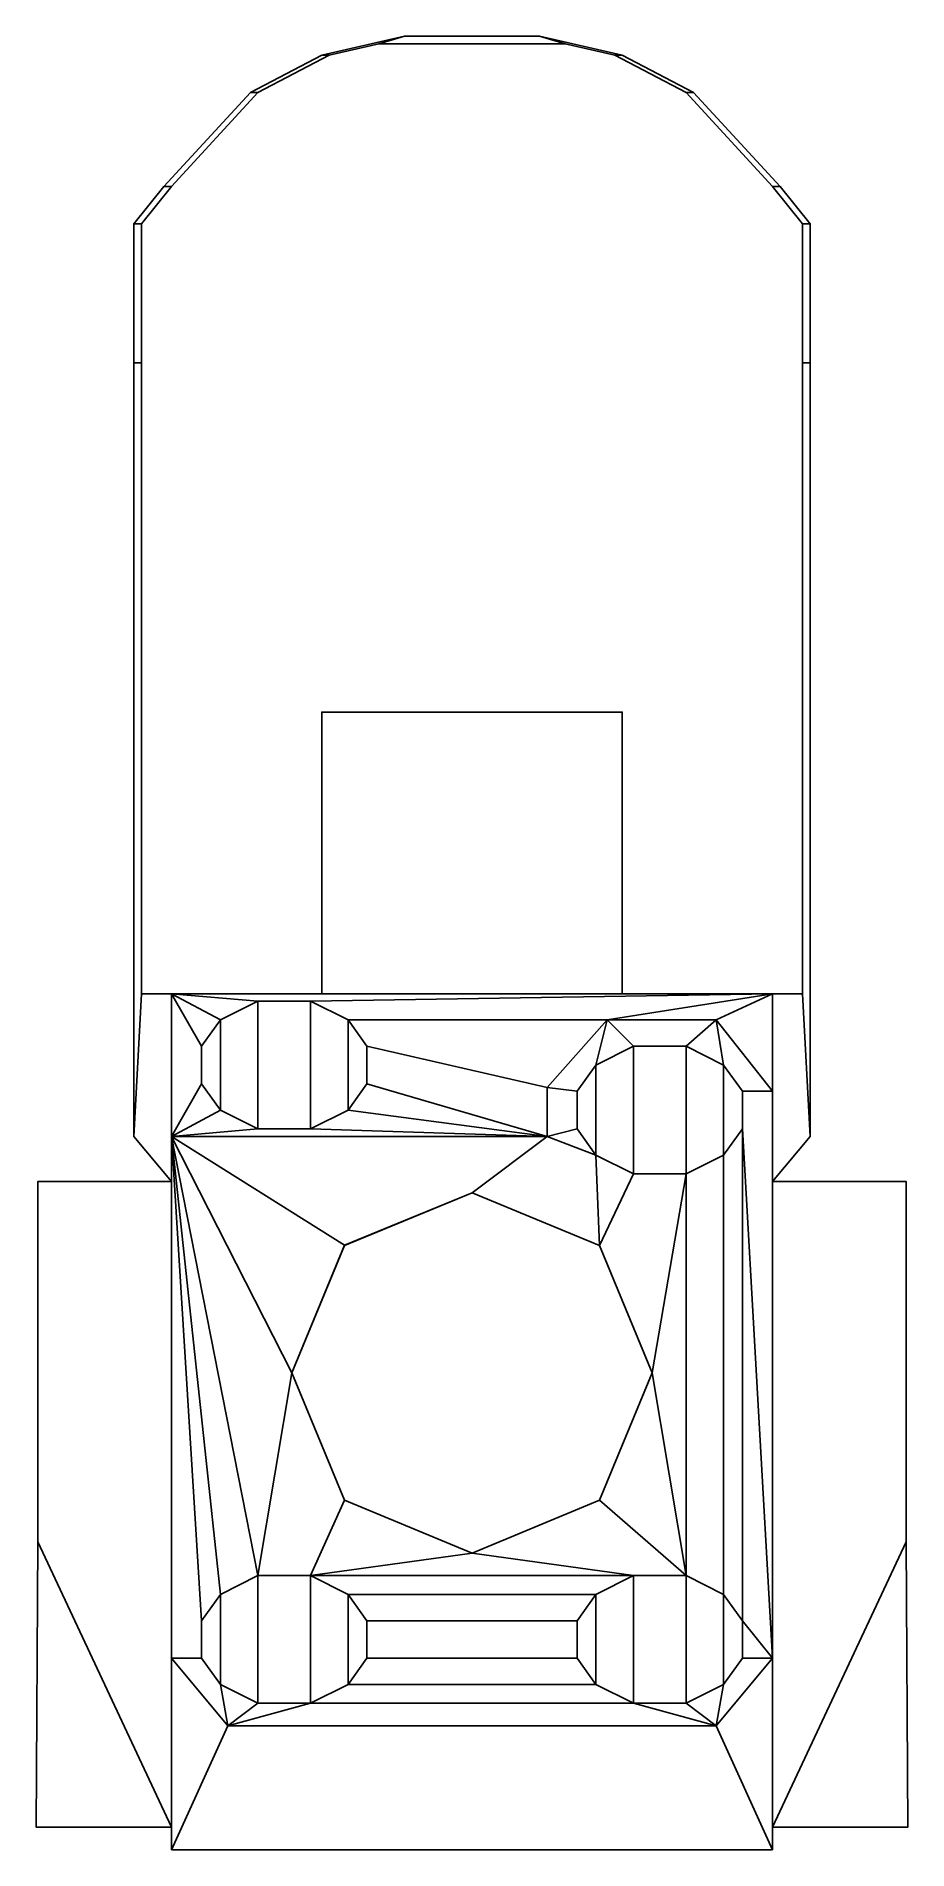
# Model space of a CAD drawing. Extents: x -1.16 to 1.16, y -0.96 to 3.87.
import ezdxf

# ---------------------------------------------------------------- set-up
doc = ezdxf.new("R2010")
doc.units = 0
doc.layers.add('SUPERSTRUCTURE', color=3, linetype='CONTINUOUS')

msp = doc.modelspace()

# ---------------------------------------------------------------- linework, layer by layer
at = {"layer": 'SUPERSTRUCTURE'}
for points in [[(-0.18, 3.87, 0.44), (-0.4, 3.82, 0.433), (-0.4, 3.82, 0.62), (-0.18, 3.87, 0.64)], [(-0.18, 3.87, 0.64), (-0.4, 3.82, 0.62), (-0.38, 3.82, 0.62), (-0.248, 3.85, 0.632)], [(0.248, 3.85, 0.632), (0.18, 3.87, 0.64), (-0.18, 3.87, 0.64), (-0.248, 3.85, 0.632)], [(0.18, 3.87, 0.64), (0.18, 3.87, 0.44), (-0.18, 3.87, 0.44), (-0.18, 3.87, 0.64)], [(0.4, 3.82, 0.62), (0.4, 3.82, 0.433), (0.18, 3.87, 0.44), (0.18, 3.87, 0.64)], [(0.38, 3.82, 0.62), (0.4, 3.82, 0.62), (0.18, 3.87, 0.64), (0.248, 3.85, 0.632)], [(-0.57, 3.72, 0.61), (-0.38, 3.82, 0.62), (-0.4, 3.82, 0.62), (-0.59, 3.72, 0.61)], [(-0.4, 3.82, 0.62), (-0.4, 3.82, 0.433), (-0.59, 3.72, 0.4144), (-0.59, 3.72, 0.61)], [(0.59, 3.72, 0.61), (0.4, 3.82, 0.62), (0.38, 3.82, 0.62), (0.57, 3.72, 0.61)], [(0.59, 3.72, 0.4144), (0.4, 3.82, 0.433), (0.4, 3.82, 0.62), (0.59, 3.72, 0.61)], [(-0.59, 3.72, 0.4144), (-0.82, 3.47, 0.3933), (-0.82, 3.47, 0.59), (-0.59, 3.72, 0.61)], [(-0.59, 3.72, 0.61), (-0.82, 3.47, 0.59), (-0.8, 3.47, 0.59), (-0.57, 3.72, 0.61)], [(0.8, 3.47, 0.59), (0.82, 3.47, 0.59), (0.59, 3.72, 0.61), (0.57, 3.72, 0.61)], [(0.82, 3.47, 0.59), (0.82, 3.47, 0.3933), (0.59, 3.72, 0.4144), (0.59, 3.72, 0.61)], [(-0.82, 3.47, 0.59), (-0.82, 3.47, 0.3933), (-0.9, 3.37, 0.386), (-0.9, 3.37, 0.59)], [(-0.88, 3.37, 0.59), (-0.8, 3.47, 0.59), (-0.82, 3.47, 0.59), (-0.9, 3.37, 0.59)], [(0.9, 3.37, 0.59), (0.82, 3.47, 0.59), (0.8, 3.47, 0.59), (0.88, 3.37, 0.59)], [(0.9, 3.37, 0.386), (0.82, 3.47, 0.3933), (0.82, 3.47, 0.59), (0.9, 3.37, 0.59)], [(-0.9, 3.37, 0.59), (-0.9, 3.37, 0.386), (-0.9, 3, 0.387), (-0.9, 3, 0.59)], [(-0.88, 3, 0.59), (-0.88, 3.37, 0.59), (-0.9, 3.37, 0.59), (-0.9, 3, 0.59)], [(0.9, 3, 0.59), (0.9, 3.37, 0.59), (0.88, 3.37, 0.59), (0.88, 3, 0.59)], [(0.9, 3, 0.387), (0.9, 3.37, 0.386), (0.9, 3.37, 0.59), (0.9, 3, 0.59)], [(-0.9, 3, 0.59), (-0.9, 3, 0.387), (-0.9, 0.94, 0.3836), (-0.9, 0.94, 0.59)], [(-0.88, 3, 0.59), (-0.9, 3, 0.59), (-0.9, 0.94, 0.59), (-0.88, 1.32, 0.59)], [(0.9, 0.94, 0.59), (0.9, 3, 0.59), (0.88, 3, 0.59), (0.88, 1.32, 0.59)], [(0.9, 0.94, 0.3836), (0.9, 3, 0.387), (0.9, 3, 0.59), (0.9, 0.94, 0.59)], [(0.4, 2.07, 0.73), (0.4, 2.07, 0.04), (-0.4, 2.07, 0.04), (-0.4, 2.07, 0.73)], [(0.4, 1.32, 0.73), (0.4, 2.07, 0.73), (-0.4, 2.07, 0.73), (-0.4, 1.32, 0.73)], [(-0.4, 1.32, 0.73), (-0.4, 2.07, 0.73), (-0.4, 2.07, 0.04), (-0.4, 1.32, 0.04)], [(0.4, 1.32, 0.04), (0.4, 2.07, 0.04), (0.4, 2.07, 0.73), (0.4, 1.32, 0.73)], [(-0.88, 1.32, 0.59), (-0.9, 0.94, 0.59), (-0.8, 0.82, 0.59), (-0.8, 1.32, 0.59)], [(-0.8, 1.32, 0.59), (-0.8, 0.82, 0.59), (-0.8, 0.94, 0.88), (-0.8, 1.32, 0.88)], [(0.8, 1.32, 0.88), (0.4, 1.32, 0.73), (-0.4, 1.32, 0.73), (-0.8, 1.32, 0.88)], [(-0.72, 1.18, 0.88), (-0.8, 1.32, 0.88), (-0.8, 0.94, 0.88), (-0.72, 1.08, 0.88)], [(-0.57, 1.3, 0.88), (-0.8, 1.32, 0.88), (-0.8, 1.32, 0.88), (-0.67, 1.25, 0.88)], [(-0.67, 1.25, 0.88), (-0.8, 1.32, 0.88), (-0.8, 1.32, 0.88), (-0.72, 1.18, 0.88)], [(-0.43, 1.3, 0.88), (0.8, 1.32, 0.88), (-0.8, 1.32, 0.88), (-0.57, 1.3, 0.88)], [(-0.8, 1.32, 0.88), (-0.4, 1.32, 0.73), (-0.57, 1.32, 0.4), (-0.8, 1.32, 0.59)], [(-0.33, 1.25, 0.88), (0.36, 1.25, 0.88), (0.8, 1.32, 0.88), (-0.43, 1.3, 0.88)], [(0.65, 1.25, 0.88), (0.8, 1.32, 0.88), (0.8, 1.32, 0.88), (0.36, 1.25, 0.88)], [(0.8, 1.32, 0.59), (0.57, 1.32, 0.4), (0.4, 1.32, 0.73), (0.8, 1.32, 0.88)], [(0.8, 1.06, 0.88), (0.8, 1.32, 0.88), (0.8, 1.32, 0.88), (0.65, 1.25, 0.88)], [(0.8, 1.06, 0.88), (0.8, 0.82, 0.59), (0.8, 1.32, 0.59), (0.8, 1.32, 0.88)], [(0.8, 0.82, 0.59), (0.9, 0.94, 0.59), (0.88, 1.32, 0.59), (0.8, 1.32, 0.59)], [(-0.57, 1.3, 0.94), (-0.57, 1.3, 0.88), (-0.67, 1.25, 0.88), (-0.67, 1.25, 0.94)], [(-0.57, 1.3, 0.94), (-0.67, 1.25, 0.94), (-0.67, 1.01, 0.94), (-0.57, 0.96, 0.94)], [(-0.43, 1.3, 0.94), (-0.43, 1.3, 0.88), (-0.57, 1.3, 0.88), (-0.57, 1.3, 0.94)], [(-0.43, 1.3, 0.94), (-0.57, 1.3, 0.94), (-0.57, 0.96, 0.94), (-0.43, 0.96, 0.94)], [(-0.33, 1.25, 0.94), (-0.33, 1.25, 0.88), (-0.43, 1.3, 0.88), (-0.43, 1.3, 0.94)], [(-0.33, 1.25, 0.94), (-0.43, 1.3, 0.94), (-0.43, 0.96, 0.94), (-0.33, 1.01, 0.94)], [(-0.67, 1.25, 0.94), (-0.67, 1.25, 0.88), (-0.72, 1.18, 0.88), (-0.72, 1.18, 0.94)], [(-0.67, 1.25, 0.94), (-0.72, 1.18, 0.94), (-0.72, 1.08, 0.94), (-0.67, 1.01, 0.94)], [(-0.28, 1.18, 0.94), (-0.28, 1.18, 0.88), (-0.33, 1.25, 0.88), (-0.33, 1.25, 0.94)], [(-0.28, 1.18, 0.94), (-0.33, 1.25, 0.94), (-0.33, 1.01, 0.94), (-0.28, 1.08, 0.94)], [(-0.28, 1.18, 0.88), (0.2, 1.07, 0.88), (0.36, 1.25, 0.88), (-0.33, 1.25, 0.88)], [(0.36, 1.25, 1.14), (0.36, 1.25, 0.88), (0.2, 1.07, 0.88), (0.2, 1.07, 1.14)], [(0.33, 1.13, 1.14), (0.36, 1.25, 1.14), (0.2, 1.07, 1.14), (0.28, 1.06, 1.14)], [(0.43, 1.18, 1.14), (0.36, 1.25, 1.14), (0.36, 1.25, 1.14), (0.33, 1.13, 1.14)], [(0.65, 1.25, 1.14), (0.65, 1.25, 0.88), (0.36, 1.25, 0.88), (0.36, 1.25, 1.14)], [(0.57, 1.18, 1.14), (0.65, 1.25, 1.14), (0.36, 1.25, 1.14), (0.43, 1.18, 1.14)], [(0.67, 1.13, 1.14), (0.65, 1.25, 1.14), (0.65, 1.25, 1.14), (0.57, 1.18, 1.14)], [(0.8, 1.06, 1.14), (0.8, 1.06, 0.88), (0.65, 1.25, 0.88), (0.65, 1.25, 1.14)], [(0.72, 1.06, 1.14), (0.8, 1.06, 1.14), (0.65, 1.25, 1.14), (0.67, 1.13, 1.14)], [(-0.72, 1.18, 0.94), (-0.72, 1.18, 0.88), (-0.72, 1.08, 0.88), (-0.72, 1.08, 0.94)], [(-0.28, 1.08, 0.94), (-0.28, 1.08, 0.88), (-0.28, 1.18, 0.88), (-0.28, 1.18, 0.94)], [(-0.28, 1.08, 0.88), (0.2, 0.94, 0.88), (0.2, 1.07, 0.88), (-0.28, 1.18, 0.88)], [(0.43, 1.18, 1.2), (0.43, 1.18, 1.14), (0.33, 1.13, 1.14), (0.33, 1.13, 1.2)], [(0.43, 1.18, 1.2), (0.33, 1.13, 1.2), (0.33, 0.89, 1.2), (0.43, 0.84, 1.2)], [(0.57, 1.18, 1.2), (0.57, 1.18, 1.14), (0.43, 1.18, 1.14), (0.43, 1.18, 1.2)], [(0.57, 1.18, 1.2), (0.43, 1.18, 1.2), (0.43, 0.84, 1.2), (0.57, 0.84, 1.2)], [(0.67, 1.13, 1.2), (0.67, 1.13, 1.14), (0.57, 1.18, 1.14), (0.57, 1.18, 1.2)], [(0.67, 1.13, 1.2), (0.57, 1.18, 1.2), (0.57, 0.84, 1.2), (0.67, 0.89, 1.2)], [(0.33, 1.13, 1.2), (0.33, 1.13, 1.14), (0.28, 1.06, 1.14), (0.28, 1.06, 1.2)], [(0.33, 1.13, 1.2), (0.28, 1.06, 1.2), (0.28, 0.96, 1.2), (0.33, 0.89, 1.2)], [(0.72, 1.06, 1.2), (0.72, 1.06, 1.14), (0.67, 1.13, 1.14), (0.67, 1.13, 1.2)], [(0.72, 1.06, 1.2), (0.67, 1.13, 1.2), (0.67, 0.89, 1.2), (0.72, 0.96, 1.2)], [(-0.72, 1.08, 0.88), (-0.8, 0.94, 0.88), (-0.8, 0.94, 0.88), (-0.67, 1.01, 0.88)], [(-0.72, 1.08, 0.94), (-0.72, 1.08, 0.88), (-0.67, 1.01, 0.88), (-0.67, 1.01, 0.94)], [(-0.33, 1.01, 0.94), (-0.33, 1.01, 0.88), (-0.28, 1.08, 0.88), (-0.28, 1.08, 0.94)], [(-0.33, 1.01, 0.88), (0.2, 0.94, 0.88), (0.2, 0.94, 0.88), (-0.28, 1.08, 0.88)], [(0.2, 1.07, 1.14), (0.2, 1.07, 0.88), (0.2, 0.94, 0.88), (0.2, 0.94, 1.14)], [(0.28, 1.06, 1.14), (0.2, 1.07, 1.14), (0.2, 0.94, 1.14), (0.28, 0.96, 1.14)], [(0.28, 1.06, 1.2), (0.28, 1.06, 1.14), (0.28, 0.96, 1.14), (0.28, 0.96, 1.2)], [(0.72, 0.96, 1.2), (0.72, 0.96, 1.14), (0.72, 1.06, 1.14), (0.72, 1.06, 1.2)], [(0.72, 0.96, 1.14), (0.8, -0.45, 1.14), (0.8, 1.06, 1.14), (0.72, 1.06, 1.14)], [(0.8, -0.45, 0.88), (0.8, -0.9, 0.59), (0.8, 0.82, 0.59), (0.8, 1.06, 0.88)], [(0.8, -0.45, 1.14), (0.8, -0.45, 0.88), (0.8, 1.06, 0.88), (0.8, 1.06, 1.14)], [(-0.67, 1.01, 0.88), (-0.8, 0.94, 0.88), (-0.8, 0.94, 0.88), (-0.57, 0.96, 0.88)], [(-0.67, 1.01, 0.94), (-0.67, 1.01, 0.88), (-0.57, 0.96, 0.88), (-0.57, 0.96, 0.94)], [(-0.43, 0.96, 0.94), (-0.43, 0.96, 0.88), (-0.33, 1.01, 0.88), (-0.33, 1.01, 0.94)], [(-0.43, 0.96, 0.88), (0.2, 0.94, 0.88), (0.2, 0.94, 0.88), (-0.33, 1.01, 0.88)], [(-0.9, 0.94, 0.3836), (-0.8, 0.82, 0.3917), (-0.8, 0.82, 0.59), (-0.9, 0.94, 0.59)], [(-0.57, 0.96, 0.88), (-0.8, 0.94, 0.88), (0.2, 0.94, 0.88), (-0.43, 0.96, 0.88)], [(-0.8, 0.82, 0.59), (-0.8, -0.9, 0.59), (-0.8, -0.45, 0.88), (-0.8, 0.94, 0.88)], [(-0.8, 0.94, 0.88), (-0.8, -0.45, 0.88), (-0.8, -0.45, 1.14), (-0.8, 0.94, 1.14)], [(0.2, 0.94, 1.14), (0.2, 0.94, 0.88), (-0.8, 0.94, 0.88), (-0.8, 0.94, 1.14)], [(-0.72, -0.35, 1.14), (-0.8, 0.94, 1.14), (-0.8, -0.45, 1.14), (-0.72, -0.45, 1.14)], [(-0.67, -0.28, 1.14), (-0.8, 0.94, 1.14), (-0.8, 0.94, 1.14), (-0.72, -0.35, 1.14)], [(-0.57, -0.23, 1.14), (-0.8, 0.94, 1.14), (-0.8, 0.94, 1.14), (-0.67, -0.28, 1.14)], [(-0.8, 0.94, 1.14), (-0.8, 0.94, 1.14), (-0.48, 0.31, 1.14), (-0.3394, 0.65, 1.14)], [(-0.8, 0.94, 1.14), (-0.8, 0.94, 1.14), (-0.57, -0.23, 1.14), (-0.48, 0.31, 1.14)], [(0.2, 0.94, 1.14), (-0.8, 0.94, 1.14), (-0.3394, 0.65, 1.14), (0, 0.79, 1.14)], [(-0.57, 0.96, 0.94), (-0.57, 0.96, 0.88), (-0.43, 0.96, 0.88), (-0.43, 0.96, 0.94)], [(0.33, 0.89, 1.14), (0.2, 0.94, 1.14), (0, 0.79, 1.14), (0.3394, 0.6494, 1.14)], [(0.28, 0.96, 1.14), (0.2, 0.94, 1.14), (0.2, 0.94, 1.14), (0.33, 0.89, 1.14)], [(0.28, 0.96, 1.2), (0.28, 0.96, 1.14), (0.33, 0.89, 1.14), (0.33, 0.89, 1.2)], [(0.67, 0.89, 1.2), (0.67, 0.89, 1.14), (0.72, 0.96, 1.14), (0.72, 0.96, 1.2)], [(0.72, -0.35, 1.14), (0.72, 0.96, 1.14), (0.67, 0.89, 1.14), (0.67, -0.28, 1.14)], [(0.72, -0.35, 1.14), (0.8, -0.45, 1.14), (0.8, -0.45, 1.14), (0.72, 0.96, 1.14)], [(0.8, 0.82, 0.59), (0.8, 0.82, 0.3917), (0.9, 0.94, 0.3836), (0.9, 0.94, 0.59)], [(0.33, 0.89, 1.2), (0.33, 0.89, 1.14), (0.43, 0.84, 1.14), (0.43, 0.84, 1.2)], [(0.33, 0.89, 1.14), (0.3394, 0.6494, 1.14), (0.3394, 0.6494, 1.14), (0.43, 0.84, 1.14)], [(0.57, 0.84, 1.2), (0.57, 0.84, 1.14), (0.67, 0.89, 1.14), (0.67, 0.89, 1.2)], [(0.67, -0.28, 1.14), (0.67, 0.89, 1.14), (0.57, 0.84, 1.14), (0.57, -0.23, 1.14)], [(0.43, 0.84, 1.14), (0.3394, 0.6494, 1.14), (0.48, 0.31, 1.14), (0.57, 0.84, 1.14)], [(0.43, 0.84, 1.2), (0.43, 0.84, 1.14), (0.57, 0.84, 1.14), (0.57, 0.84, 1.2)], [(0.57, -0.23, 1.14), (0.57, -0.23, 1.14), (0.57, 0.84, 1.14), (0.48, 0.31, 1.14)], [(-1.1556, 0.82, 0.3628), (-1.1556, -0.14, 0.3628), (-0.8, -0.9, 0.59), (-0.8, 0.82, 0.59)], [(-0.8, 0.82, 0.3917), (-1.1556, 0.82, 0.3628), (-0.8, 0.82, 0.59), (-0.8, 0.82, 0.3917)], [(0, 0.79, 1.14), (-0.3394, 0.6494, 1.14), (-0.3394, 0.65, 1.16), (0, 0.79, 1.16)], [(0.3394, 0.6494, 1.14), (0, 0.79, 1.14), (0, 0.79, 1.16), (0.3394, 0.6494, 1.16)], [(0.8, -0.9, 0.59), (1.1556, -0.14, 0.3628), (1.1556, 0.82, 0.3628), (0.8, 0.82, 0.59)], [(0.8, 0.82, 0.59), (1.1556, 0.82, 0.3628), (0.8, 0.82, 0.3917)], [(-0.3394, 0.6494, 1.14), (-0.48, 0.31, 1.14), (-0.48, 0.31, 1.16), (-0.3394, 0.65, 1.16)], [(0.48, 0.31, 1.14), (0.3394, 0.6494, 1.14), (0.3394, 0.6494, 1.16), (0.48, 0.31, 1.16)], [(-0.43, -0.23, 1.14), (-0.3394, -0.0294, 1.14), (-0.48, 0.31, 1.14), (-0.57, -0.23, 1.14)], [(-0.48, 0.31, 1.14), (-0.3394, -0.0294, 1.14), (-0.3394, -0.0294, 1.16), (-0.48, 0.31, 1.16)], [(0.3394, -0.0294, 1.14), (0.48, 0.31, 1.14), (0.48, 0.31, 1.16), (0.3394, -0.0294, 1.16)], [(0.57, -0.23, 1.14), (0.57, -0.23, 1.14), (0.48, 0.31, 1.14), (0.3394, -0.0294, 1.14)], [(-0.43, -0.23, 1.14), (-0.43, -0.23, 1.14), (0, -0.17, 1.14), (-0.3394, -0.0294, 1.14)], [(-0.3394, -0.0294, 1.14), (0, -0.17, 1.14), (0, -0.17, 1.16), (-0.3394, -0.0294, 1.16)], [(0, -0.17, 1.14), (0.3394, -0.0294, 1.14), (0.3394, -0.0294, 1.16), (0, -0.17, 1.16)], [(0.43, -0.23, 1.14), (0.57, -0.23, 1.14), (0.3394, -0.0294, 1.14), (0, -0.17, 1.14)], [(-1.1556, -0.14, 0.3628), (-1.16, -0.9, 0.36), (-0.8, -0.9, 0.59)], [(0.8, -0.9, 0.59), (1.16, -0.9, 0.36), (1.1556, -0.14, 0.3628), (0.8, -0.9, 0.59)], [(-0.43, -0.23, 1.14), (-0.43, -0.23, 1.14), (0.43, -0.23, 1.14), (0, -0.17, 1.14)], [(-0.57, -0.23, 1.2), (-0.57, -0.23, 1.14), (-0.67, -0.28, 1.14), (-0.67, -0.28, 1.2)], [(-0.57, -0.23, 1.2), (-0.67, -0.28, 1.2), (-0.67, -0.52, 1.2), (-0.57, -0.57, 1.2)], [(-0.43, -0.23, 1.2), (-0.43, -0.23, 1.14), (-0.57, -0.23, 1.14), (-0.57, -0.23, 1.2)], [(-0.43, -0.23, 1.2), (-0.57, -0.23, 1.2), (-0.57, -0.57, 1.2), (-0.43, -0.57, 1.2)], [(-0.33, -0.28, 1.2), (-0.33, -0.28, 1.14), (-0.43, -0.23, 1.14), (-0.43, -0.23, 1.2)], [(-0.33, -0.28, 1.2), (-0.43, -0.23, 1.2), (-0.43, -0.57, 1.2), (-0.33, -0.52, 1.2)], [(-0.33, -0.28, 1.14), (0.33, -0.28, 1.14), (0.43, -0.23, 1.14), (-0.43, -0.23, 1.14)], [(0.43, -0.23, 1.2), (0.33, -0.28, 1.2), (0.33, -0.52, 1.2), (0.43, -0.57, 1.2)], [(0.43, -0.23, 1.2), (0.43, -0.23, 1.14), (0.33, -0.28, 1.14), (0.33, -0.28, 1.2)], [(0.57, -0.23, 1.2), (0.43, -0.23, 1.2), (0.43, -0.57, 1.2), (0.57, -0.57, 1.2)], [(0.57, -0.23, 1.2), (0.57, -0.23, 1.14), (0.43, -0.23, 1.14), (0.43, -0.23, 1.2)], [(0.67, -0.28, 1.2), (0.57, -0.23, 1.2), (0.57, -0.57, 1.2), (0.67, -0.52, 1.2)], [(0.67, -0.28, 1.2), (0.67, -0.28, 1.14), (0.57, -0.23, 1.14), (0.57, -0.23, 1.2)], [(-0.67, -0.28, 1.2), (-0.67, -0.28, 1.14), (-0.72, -0.35, 1.14), (-0.72, -0.35, 1.2)], [(-0.67, -0.28, 1.2), (-0.72, -0.35, 1.2), (-0.72, -0.45, 1.2), (-0.67, -0.52, 1.2)], [(-0.28, -0.35, 1.2), (-0.28, -0.35, 1.14), (-0.33, -0.28, 1.14), (-0.33, -0.28, 1.2)], [(-0.28, -0.35, 1.2), (-0.33, -0.28, 1.2), (-0.33, -0.52, 1.2), (-0.28, -0.45, 1.2)], [(-0.28, -0.35, 1.14), (0.28, -0.35, 1.14), (0.33, -0.28, 1.14), (-0.33, -0.28, 1.14)], [(0.33, -0.28, 1.2), (0.28, -0.35, 1.2), (0.28, -0.45, 1.2), (0.33, -0.52, 1.2)], [(0.33, -0.28, 1.2), (0.33, -0.28, 1.14), (0.28, -0.35, 1.14), (0.28, -0.35, 1.2)], [(0.72, -0.35, 1.2), (0.67, -0.28, 1.2), (0.67, -0.52, 1.2), (0.72, -0.45, 1.2)], [(0.72, -0.35, 1.2), (0.72, -0.35, 1.14), (0.67, -0.28, 1.14), (0.67, -0.28, 1.2)], [(-0.72, -0.35, 1.2), (-0.72, -0.35, 1.14), (-0.72, -0.45, 1.14), (-0.72, -0.45, 1.2)], [(-0.28, -0.45, 1.2), (-0.28, -0.45, 1.14), (-0.28, -0.35, 1.14), (-0.28, -0.35, 1.2)], [(-0.28, -0.45, 1.14), (0.28, -0.45, 1.14), (0.28, -0.35, 1.14), (-0.28, -0.35, 1.14)], [(0.28, -0.35, 1.2), (0.28, -0.35, 1.14), (0.28, -0.45, 1.14), (0.28, -0.45, 1.2)], [(0.72, -0.45, 1.2), (0.72, -0.45, 1.14), (0.72, -0.35, 1.14), (0.72, -0.35, 1.2)], [(0.72, -0.45, 1.14), (0.8, -0.45, 1.14), (0.8, -0.45, 1.14), (0.72, -0.35, 1.14)], [(-0.8, -0.9, 0.59), (-0.8, -0.9, 0.59), (-0.8, -0.96, 0.88), (-0.8, -0.45, 0.88)], [(-0.8, -0.45, 0.88), (-0.65, -0.63, 0.88), (-0.65, -0.63, 1.14), (-0.8, -0.45, 1.14)], [(-0.8, -0.96, 0.88), (-0.8, -0.96, 0.88), (-0.65, -0.63, 0.88), (-0.8, -0.45, 0.88)], [(-0.72, -0.45, 1.14), (-0.8, -0.45, 1.14), (-0.65, -0.63, 1.14), (-0.67, -0.52, 1.14)], [(-0.72, -0.45, 1.2), (-0.72, -0.45, 1.14), (-0.67, -0.52, 1.14), (-0.67, -0.52, 1.2)], [(-0.33, -0.52, 1.2), (-0.33, -0.52, 1.14), (-0.28, -0.45, 1.14), (-0.28, -0.45, 1.2)], [(-0.33, -0.52, 1.14), (0.33, -0.52, 1.14), (0.28, -0.45, 1.14), (-0.28, -0.45, 1.14)], [(0.28, -0.45, 1.2), (0.28, -0.45, 1.14), (0.33, -0.52, 1.14), (0.33, -0.52, 1.2)], [(0.65, -0.63, 1.14), (0.65, -0.63, 0.88), (0.8, -0.45, 0.88), (0.8, -0.45, 1.14)], [(0.65, -0.63, 0.88), (0.8, -0.96, 0.88), (0.8, -0.96, 0.88), (0.8, -0.45, 0.88)], [(0.67, -0.52, 1.14), (0.65, -0.63, 1.14), (0.8, -0.45, 1.14), (0.72, -0.45, 1.14)], [(0.67, -0.52, 1.2), (0.67, -0.52, 1.14), (0.72, -0.45, 1.14), (0.72, -0.45, 1.2)], [(0.8, -0.96, 0.88), (0.8, -0.9, 0.59), (0.8, -0.9, 0.59), (0.8, -0.45, 0.88)], [(-0.67, -0.52, 1.2), (-0.67, -0.52, 1.14), (-0.57, -0.57, 1.14), (-0.57, -0.57, 1.2)], [(-0.67, -0.52, 1.14), (-0.65, -0.63, 1.14), (-0.65, -0.63, 1.14), (-0.57, -0.57, 1.14)], [(-0.43, -0.57, 1.2), (-0.43, -0.57, 1.14), (-0.33, -0.52, 1.14), (-0.33, -0.52, 1.2)], [(0.33, -0.52, 1.14), (-0.33, -0.52, 1.14), (-0.43, -0.57, 1.14), (0.43, -0.57, 1.14)], [(0.33, -0.52, 1.2), (0.33, -0.52, 1.14), (0.43, -0.57, 1.14), (0.43, -0.57, 1.2)], [(0.57, -0.57, 1.2), (0.57, -0.57, 1.14), (0.67, -0.52, 1.14), (0.67, -0.52, 1.2)], [(0.57, -0.57, 1.14), (0.65, -0.63, 1.14), (0.65, -0.63, 1.14), (0.67, -0.52, 1.14)], [(-0.57, -0.57, 1.14), (-0.65, -0.63, 1.14), (-0.65, -0.63, 1.14), (-0.43, -0.57, 1.14)], [(-0.43, -0.57, 1.14), (-0.65, -0.63, 1.14), (0.65, -0.63, 1.14), (0.43, -0.57, 1.14)], [(-0.57, -0.57, 1.2), (-0.57, -0.57, 1.14), (-0.43, -0.57, 1.14), (-0.43, -0.57, 1.2)], [(0.43, -0.57, 1.2), (0.43, -0.57, 1.14), (0.57, -0.57, 1.14), (0.57, -0.57, 1.2)], [(0.43, -0.57, 1.14), (0.65, -0.63, 1.14), (0.65, -0.63, 1.14), (0.57, -0.57, 1.14)], [(-0.65, -0.63, 0.88), (-0.8, -0.96, 0.88), (0.8, -0.96, 0.88), (0.65, -0.63, 0.88)], [(-0.65, -0.63, 1.14), (-0.65, -0.63, 0.88), (0.65, -0.63, 0.88), (0.65, -0.63, 1.14)], [(-1.16, -0.9, 0.36), (-0.8, -0.9, 0.3868), (-0.8, -0.9, 0.3868), (-0.8, -0.9, 0.59)], [(-0.8, -0.9, 0.3868), (-0.8, -0.96, 0.3864), (-0.8, -0.96, 0.88), (-0.8, -0.9, 0.59)], [(0.8, -0.9, 0.3868), (0.8, -0.9, 0.3868), (1.16, -0.9, 0.36), (0.8, -0.9, 0.59)], [(0.8, -0.96, 0.88), (0.8, -0.96, 0.3864), (0.8, -0.9, 0.3868), (0.8, -0.9, 0.59)], [(-0.8, -0.96, 0.88), (-0.33, -0.96, 0.42), (0.33, -0.96, 0.42), (0.8, -0.96, 0.88)], [(-0.8, -0.96, 0.88), (-0.8, -0.96, 0.3864), (-0.33, -0.96, 0.42), (-0.8, -0.96, 0.88)], [(0.8, -0.96, 0.88), (0.33, -0.96, 0.42), (0.8, -0.96, 0.3864), (0.8, -0.96, 0.88)]]:
    msp.add_3dface(points, dxfattribs=at)

doc.saveas('drawing.dxf')
